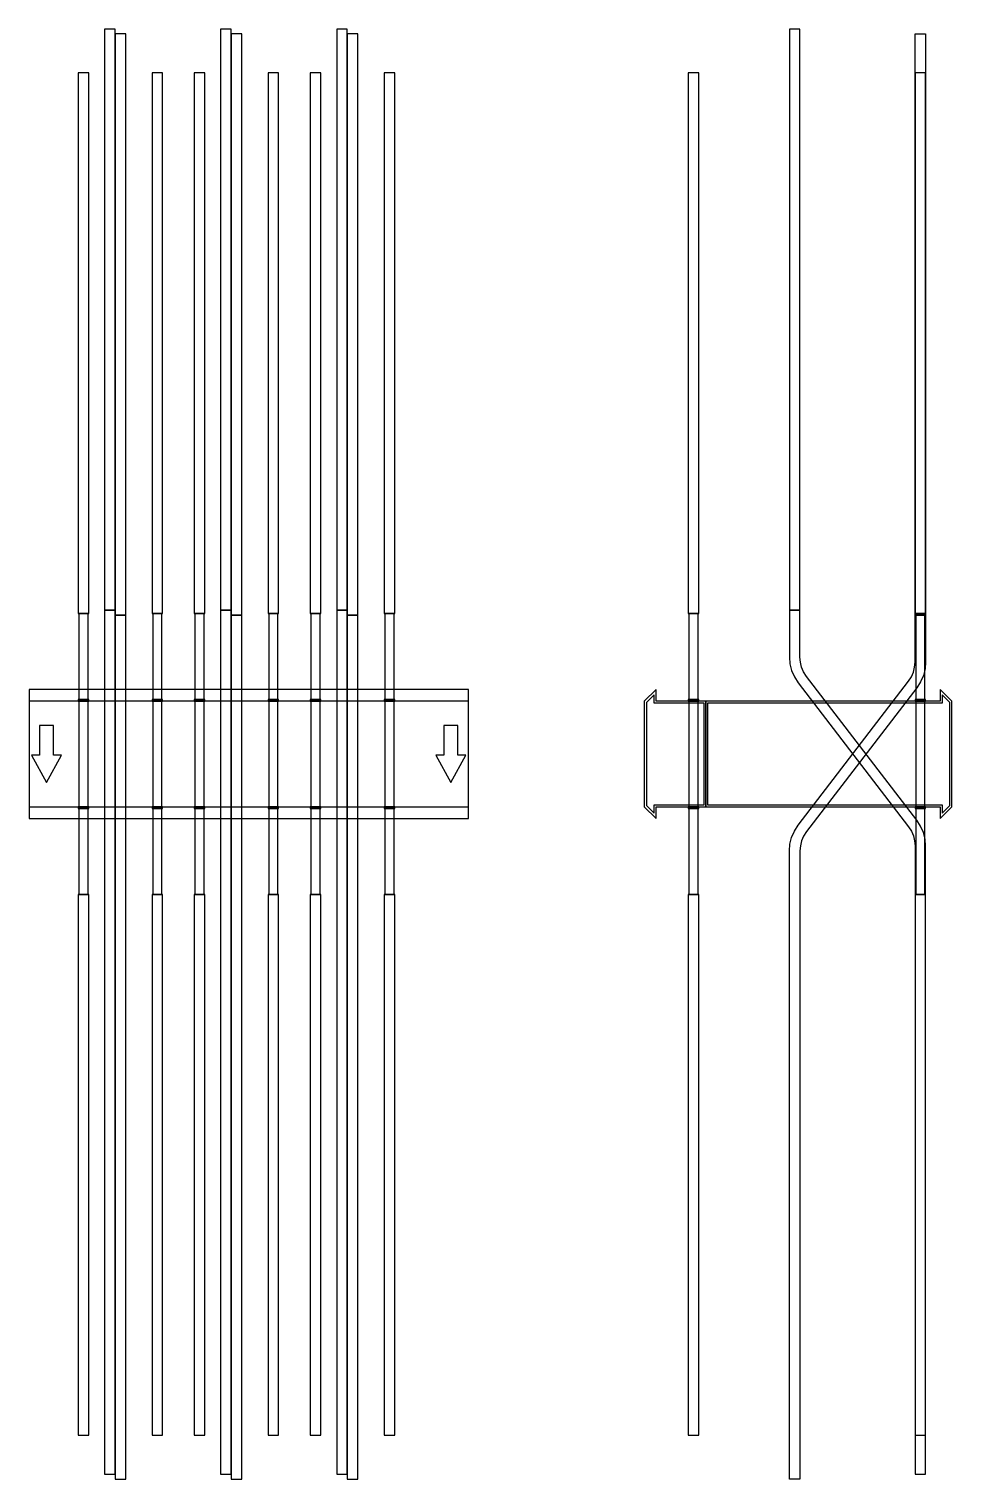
# Model space of a CAD drawing. Extents: x 0 to 1050, y -825 to 825.
import ezdxf

# ---------------------------------------------------------------- set-up
doc = ezdxf.new("R2010")
doc.units = 0
doc.layers.add('Halfen', color=7, linetype='CONTINUOUS')

msp = doc.modelspace()

# ---------------------------------------------------------------- linework, layer by layer
at = {"layer": 'Halfen', "color": 7}
for points in [[(98, 163.766), (98, 824.766), (86, 824.766), (86, 163.766)], [(110, 158.108), (110, 819.108), (98, 819.108), (98, 158.108)], [(230, 163.766), (230, 824.766), (218, 824.766), (218, 163.766)], [(242, 158.108), (242, 819.108), (230, 819.108), (230, 158.108)], [(362, 163.766), (362, 824.766), (350, 824.766), (350, 163.766)], [(374, 158.108), (374, 819.108), (362, 819.108), (362, 158.108)], [(877, 163.766), (877, 824.766), (865, 824.766), (865, 163.766)], [(1008, 158.108), (1008, 819.108), (1020, 819.108), (1020, 158.108)], [(68, 160), (68, 775), (56, 775), (56, 160)], [(152, 160), (152, 775), (140, 775), (140, 160)], [(200, 160), (200, 775), (188, 775), (188, 160)], [(284, 160), (284, 775), (272, 775), (272, 160)], [(332, 160), (332, 775), (320, 775), (320, 160)], [(416, 160), (416, 775), (404, 775), (404, 160)], [(762, 160), (762, 775), (750, 775), (750, 160)], [(1020, 160), (1020, 775), (1008, 775), (1008, 160)], [(67.25, 62), (67.25, 160), (56.75, 160), (56.75, 62)], [(98, -819.108), (98, 163.766), (86, 163.766), (86, -819.108)], [(110, -824.767), (110, 158.108), (98, 158.108), (98, -824.767)], [(151.25, 62), (151.25, 160), (140.75, 160), (140.75, 62)], [(199.25, 62), (199.25, 160), (188.75, 160), (188.75, 62)], [(230, -819.108), (230, 163.766), (218, 163.766), (218, -819.108)], [(242, -824.767), (242, 158.108), (230, 158.108), (230, -824.767)], [(283.25, 62), (283.25, 160), (272.75, 160), (272.75, 62)], [(331.25, 62), (331.25, 160), (320.75, 160), (320.75, 62)], [(362, -819.108), (362, 163.766), (350, 163.766), (350, -819.108)], [(374, -824.767), (374, 158.108), (362, 158.108), (362, -824.767)], [(415.25, 62), (415.25, 160), (404.75, 160), (404.75, 62)], [(761.25, 62), (761.25, 160), (750.75, 160), (750.75, 62)], [(1020, -819.108), (1020, -104.608), (1019.359, -96.789), (1017.453, -89.179), (1014.332, -81.981), (1010.081, -75.388), (884.439, 88.352), (881.251, 93.297), (878.911, 98.695), (877.481, 104.403), (877, 110.267), (877, 163.766), (865, 163.766), (865, 110.267), (865.641, 102.448), (867.547, 94.838), (870.668, 87.64), (874.919, 81.046), (1000.561, -82.693), (1003.749, -87.638), (1006.089, -93.037), (1007.519, -98.744), (1008, -104.608), (1008, -819.108)], [(865, -824.767), (865, -110.267), (865.641, -102.448), (867.547, -94.838), (870.668, -87.64), (874.919, -81.046), (1000.561, 82.693), (1003.749, 87.638), (1006.089, 93.037), (1007.519, 98.744), (1008, 104.608), (1008, 158.108), (1020, 158.108), (1020, 104.608), (1019.359, 96.789), (1017.453, 89.179), (1014.332, 81.981), (1010.081, 75.388), (884.439, -88.352), (881.251, -93.297), (878.911, -98.695), (877.481, -104.403), (877, -110.267), (877, -824.767)], [(1019.25, 62), (1019.25, 160), (1008.75, 160), (1008.75, 62)], [(0, -73.5), (500, -73.5), (500, 73.5), (0, 73.5)], [(770, -60), (770, 60), (713.5, 60), (713.5, 73.5), (700, 60), (700, -60), (713.5, -73.5), (713.5, -60)], [(768, -58), (768, 58), (711, 58), (711, 67.25), (702.5, 58.75), (702.5, -58.75), (711, -67.25), (711, -58)], [(1050, -60), (1050, 60), (1036.5, 73.5), (1036.5, 60), (770, 60), (770, -60), (1036.5, -60), (1036.5, -73.5)], [(1047.5, -58.75), (1047.5, 58.75), (1039, 67.25), (1039, 58), (772, 58), (772, -58), (1039, -58), (1039, -67.25)], [(0, -60), (500, -60), (500, 60), (0, 60)], [(68, 60), (68, 62), (56, 62), (56, 60)], [(67.25, -60), (67.25, 60), (56.75, 60), (56.75, -60)], [(152, 60), (152, 62), (140, 62), (140, 60)], [(151.25, -60), (151.25, 60), (140.75, 60), (140.75, -60)], [(200, 60), (200, 62), (188, 62), (188, 60)], [(199.25, -60), (199.25, 60), (188.75, 60), (188.75, -60)], [(284, 60), (284, 62), (272, 62), (272, 60)], [(283.25, -60), (283.25, 60), (272.75, 60), (272.75, -60)], [(332, 60), (332, 62), (320, 62), (320, 60)], [(331.25, -60), (331.25, 60), (320.75, 60), (320.75, -60)], [(416, 60), (416, 62), (404, 62), (404, 60)], [(415.25, -60), (415.25, 60), (404.75, 60), (404.75, -60)], [(762, 60), (762, 62), (750, 62), (750, 60)], [(761.25, -60), (761.25, 60), (750.75, 60), (750.75, -60)], [(1020, 60), (1020, 62), (1008, 62), (1008, 60)], [(1019.25, -60), (1019.25, 60), (1008.75, 60), (1008.75, -60)], [(20, -32.5), (37, -1.5), (28, -1.5), (28, 32.5), (12, 32.5), (12, -1.5), (3, -1.5)], [(480, -32.5), (497, -1.5), (488, -1.5), (488, 32.5), (472, 32.5), (472, -1.5), (463, -1.5)], [(68, -62), (68, -60), (56, -60), (56, -62)], [(67.25, -160), (67.25, -62), (56.75, -62), (56.75, -160)], [(152, -62), (152, -60), (140, -60), (140, -62)], [(151.25, -160), (151.25, -62), (140.75, -62), (140.75, -160)], [(200, -62), (200, -60), (188, -60), (188, -62)], [(199.25, -160), (199.25, -62), (188.75, -62), (188.75, -160)], [(284, -62), (284, -60), (272, -60), (272, -62)], [(283.25, -160), (283.25, -62), (272.75, -62), (272.75, -160)], [(332, -62), (332, -60), (320, -60), (320, -62)], [(331.25, -160), (331.25, -62), (320.75, -62), (320.75, -160)], [(416, -62), (416, -60), (404, -60), (404, -62)], [(415.25, -160), (415.25, -62), (404.75, -62), (404.75, -160)], [(762, -62), (762, -60), (750, -60), (750, -62)], [(761.25, -160), (761.25, -62), (750.75, -62), (750.75, -160)], [(1020, -62), (1020, -60), (1008, -60), (1008, -62)], [(1019.25, -160), (1019.25, -62), (1008.75, -62), (1008.75, -160)], [(68, -775), (68, -160), (56, -160), (56, -775)], [(152, -775), (152, -160), (140, -160), (140, -775)], [(200, -775), (200, -160), (188, -160), (188, -775)], [(284, -775), (284, -160), (272, -160), (272, -775)], [(332, -775), (332, -160), (320, -160), (320, -775)], [(416, -775), (416, -160), (404, -160), (404, -775)], [(762, -775), (762, -160), (750, -160), (750, -775)], [(1020, -775), (1020, -160), (1008, -160), (1008, -775)]]:
    msp.add_lwpolyline(points, close=True, dxfattribs=at)

doc.saveas('drawing.dxf')
